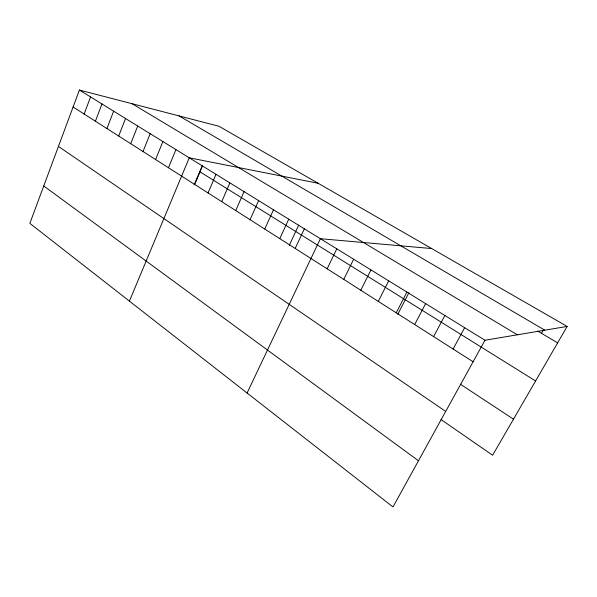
<?xml version="1.0" encoding="UTF-8"?>
<svg xmlns="http://www.w3.org/2000/svg" width="597" height="597" viewBox="0 0 597 597"><rect width="100%" height="100%" fill="white"/><g stroke="black" fill="none" stroke-linecap="round" stroke-linejoin="round"><path stroke-width="0.9" d="M567.15 326.432L218.957 126.258L79.401 90.05L29.85 223.36L392.983 506.95L484.98 340.245L567.15 326.432L492.607 455.242L440.922 419.46M84.132 114.034L90.565 96.938M95.408 121.213L101.975 103.975M106.923 128.549L113.631 111.161M118.691 136.041L125.542 118.512M130.713 143.705L137.713 126.019M143.011 151.534L150.16 133.698M155.586 159.541L162.899 141.556M168.451 167.735L175.921 149.593M129.422 301.119L189.249 157.809L318.156 183.286M194.144 184.906L202.137 166.011M194.674 184.436L202.487 165.981M208.047 192.95L216.032 174.331M221.726 201.659L229.89 182.883M235.725 210.577L244.076 191.637M250.053 219.711L258.605 200.599M264.732 229.054L273.486 209.778M279.769 238.636L288.732 219.181M289.291 245.322L298.694 225.121M295.179 248.449L304.358 228.823M247.083 393.005L320.373 238.703L431.668 248.546M327.163 268.814L336.798 248.837M343.768 279.389L353.648 259.225M360.804 290.246L370.938 269.896M378.289 301.381L388.692 280.844M396.244 312.813L406.915 292.082M397.796 314.253L408.93 292.657M414.684 324.559L425.631 303.634M433.623 336.618L444.869 315.5M453.093 349.021L464.645 327.701M541.509 333.335L543.725 329.454M179.07 115.908L544.822 330.186M537.561 331.007L557.65 342.842M132.071 103.714L517.353 334.805M79.401 90.05L484.98 340.245M199.741 171.675L535.584 380.976M73.103 107.005L473.108 361.767M460.369 384.214L513.48 419.176M58.446 146.429L445.69 411.437M43.745 185.973L418.467 460.765"/></g></svg>
